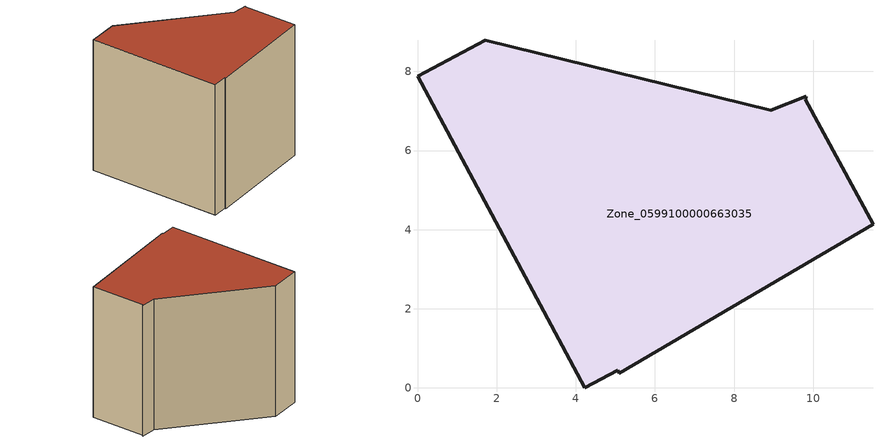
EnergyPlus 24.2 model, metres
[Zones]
Zone_0599100000663035
 floor ground (C_G): 0,7.87 1.72,8.79 8.92,7.02 9.82,7.37 9.8,7.3 11.51,4.13 5.1,0.37 5.06,0.44 4.22,0 z0
 wall outside (C_F): 1.72,8.79 0,7.87 4.22,0 5.06,0.44 5.1,0.37 11.51,4.13 9.8,7.3 9.82,7.37 8.92,7.02 1.72,8.79 z0:9.05
 roof outside (C_R): 9.82,7.37 8.92,7.02 1.72,8.79 0,7.87 4.22,0 5.06,0.44 5.1,0.37 11.51,4.13 9.8,7.3 z9.05
[BUILDING]
Pand.0599100000663035: North Axis=0; Terrain=City; Loads Convergence Tolerance Value=0.04; Temperature Convergence Tolerance Value=0.4; Solar Distribution=FullExterior; Maximum Number of Warmup Days=25; Minimum Number of Warmup Days=1
[Site:Location]
Rotterdam.The.Hague.AP_ZH_NLD Design_Conditions: Latitude=51.96; Longitude=4.45; Time Zone=1; Elevation=-4.5
[SITE:GROUNDTEMPERATURE:BUILDINGSURFACE]
18, 18, 18, 18, 18, 18, 18, 18, 18, 18, 18, 18
[MATERIAL] Thermal Absorptance=0.9; Solar Absorptance=0.7; Visible Absorptance=0.7
Name | Roughness | Thickness | Conductivity | Density | Specific Heat
G.TI.1946 | MediumSmooth | 0.15 | 1 | 540 | 1210
F.TI.1946 | Rough | 0.3 | 0.857143 | 1920 | 840
R.TI.1946 | MediumRough | 0.2 | 0.1 | 1500 | 1000
[CONSTRUCTION]
C_G: G.TI.1946
C_F: F.TI.1946
C_R: R.TI.1946
[ZONE]
Zone_0599100000663035: Type=1; Multiplier=1; Ceiling Height=Autocalculate; Volume=Autocalculate; Floor Area=autocalculate; Part of Total Floor Area=Yes
[ZONEINFILTRATION:DESIGNFLOWRATE]
Infil_Zone_0599100000663035: Zone or ZoneList or Space or SpaceList=Zone_0599100000663035; Schedule=AlwaysOn; Design Flow Rate Calculation Method=Flow/Area; Flow Rate per Floor Area=0.003; Constant Term Coefficient=1; Temperature Term Coefficient=0; Velocity Term Coefficient=0; Velocity Squared Term Coefficient=0
[HVACTEMPLATE:ZONE:IDEALLOADSAIRSYSTEM]
Zone_0599100000663035: Maximum Heating Supply Air Temperature=50; Minimum Cooling Supply Air Temperature=13; Maximum Heating Supply Air Humidity Ratio=0.0156; Minimum Cooling Supply Air Humidity Ratio=0.0077; Heating Limit=NoLimit; Cooling Limit=NoLimit; Dehumidification Control Type=ConstantSensibleHeatRatio; Cooling Sensible Heat Ratio=0.7; Dehumidification Setpoint=60; Humidification Control Type=None; Humidification Setpoint=30; Outdoor Air Method=None; Outdoor Air Flow Rate per Person=0.00944; Outdoor Air Flow Rate per Zone Floor Area=0; Outdoor Air Flow Rate per Zone=0; Demand Controlled Ventilation Type=None; Outdoor Air Economizer Type=NoEconomizer; Heat Recovery Type=None; Sensible Heat Recovery Effectiveness=0.7; Latent Heat Recovery Effectiveness=0.65
[ZONECONTROL:THERMOSTAT]
ThermostatControl_Zone_0599100000663035: Zone or ZoneList=Zone_0599100000663035; Control Type Schedule=DualSetpointControlType; Control 1=Thermostat_Zone_0599100000663035; Temperature Difference Between Cutout And Setpoint=0
[THERMOSTATSETPOINT:DUALSETPOINT]
Thermostat_Zone_0599100000663035: Heating Setpoint Temperature Schedule=HeatingSetpoint_Zone_0599100000663035; Cooling Setpoint Temperature Schedule=CoolingSetpoint_Zone_0599100000663035
[SCHEDULE:COMPACT]
HeatingSetpoint_Zone_0599100000663035: Through: 12/31, For: AllDays, Until: 24:00, 21
CoolingSetpoint_Zone_0599100000663035: Through: 12/31, For: AllDays, Until: 24:00, 24
DualSetpointControlType: Through: 12/31, For: AllDays, Until: 24:00, 4
AlwaysOn: Through: 12/31, For: AllDays, Until: 24:00, 1
